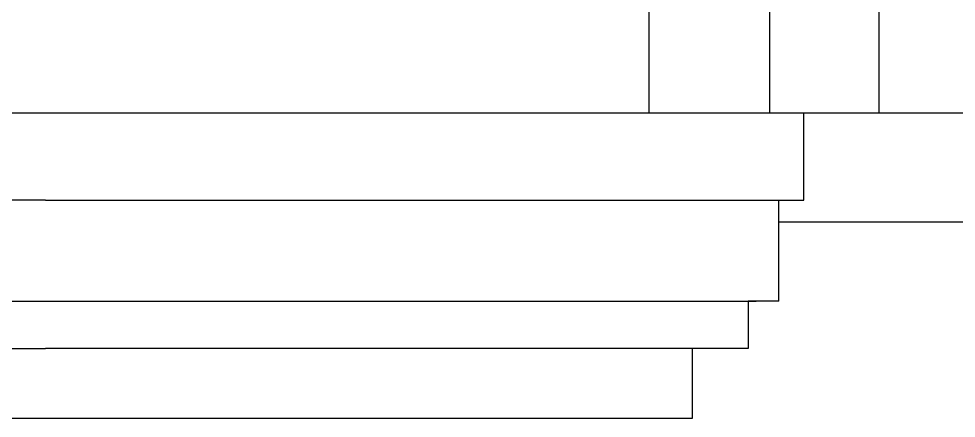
# Model space of a CAD drawing. Header units: inches. Extents: x -343 to 13887, y -13069 to -746.
# Drawn here: x 3064.18 to 3107.1, y -9245.16 to -9226.85 of the extents above; entities that cross this region are included whole.
import ezdxf

# ---------------------------------------------------------------- set-up
doc = ezdxf.new("R2010")
doc.units = ezdxf.units.IN
doc.header["$LTSCALE"] = 17
doc.header["$MEASUREMENT"] = 0
doc.layers.add('OUTLINE', color=1, linetype='Continuous', lineweight=25)

# ---------------------------------------------------------------- blocks, each defined once
blk = doc.blocks.new('kk')
blk.add_line((-1656.537, -2491.1), (-1656.537, -2527.1))

msp = doc.modelspace()

# ---------------------------------------------------------------- hatches: boundary and pattern name
at = {"layer": 'OUTLINE'}
h = msp.add_hatch(dxfattribs=at)
h.set_pattern_fill('AR-RSHKE', color=8)
h.set_pattern_definition([(0, (-1233.945, -5908.163), (25.5, 12), [6, -5, 7, -3, 9, -4]), (0, (-1227.945, -5907.663), (25.5, 12), [5, -19, 4, -6]), (0, (-1215.945, -5908.913), (25.5, 12), [3, -31]), (90, (-1233.945, -5908.163), (-8.5, 12), [11.5, -36.5]), (90, (-1227.945, -5908.163), (-8.5, 12), [11.25, -36.75]), (90, (-1222.945, -5908.163), (-8.5, 12), [10.5, -37.5]), (90, (-1215.945, -5908.913), (-8.5, 12), [11.5, -36.5]), (90, (-1212.945, -5908.913), (-8.5, 12), [11.5, -36.5]), (90, (-1203.945, -5908.163), (-8.5, 12), [11, -37])])
h.paths.add_polyline_path([(3132.018, -9219.163), (3093.018, -9219.163), (3093.018, -9231.163), (3132.018, -9231.163)])

# ---------------------------------------------------------------- linework, layer by layer
for p, q in [((3095.025, -9231.163), (3098.713, -9231.163)), ((3098.713, -9231.163), (3100.114, -9231.163)), ((3100.114, -9235.163), (3100.114, -9231.163)), ((3065.405, -9235.163), (2984.597, -9235.163)), ((3065.405, -9235.163), (3098.976, -9235.163)), ((3098.976, -9235.163), (3100.114, -9235.163)), ((3098.976, -9236.163), (3098.976, -9235.163)), ((3098.976, -9239.798), (3098.976, -9236.163)), ((2985.999, -9239.798), (3065.405, -9239.798)), ((3065.405, -9239.798), (3097.934, -9239.798)), ((3097.574, -9239.798), (3097.574, -9241.961)), ((3098.976, -9239.798), (3097.574, -9239.798)), ((2988.555, -9241.961), (3065.405, -9241.961)), ((3095.018, -9241.961), (3065.405, -9241.961)), ((3097.574, -9241.961), (3095.018, -9241.961)), ((3095.018, -9245.163), (3095.018, -9241.961)), ((2988.555, -9245.163), (3095.018, -9245.163))]:
    msp.add_line(p, q)
for p, q in [((3093.018, -9164.163), (3093.018, -9230.163)), ((2990.555, -9231.163), (3150.018, -9231.163)), ((3098.976, -9236.163), (3150.018, -9236.163))]:
    msp.add_line(p, q, dxfattribs=at)

# ---------------------------------------------------------------- block references
msp.add_blockref('kk', (4749.555, -6704.063), dxfattribs=at)

doc.saveas('drawing.dxf')
